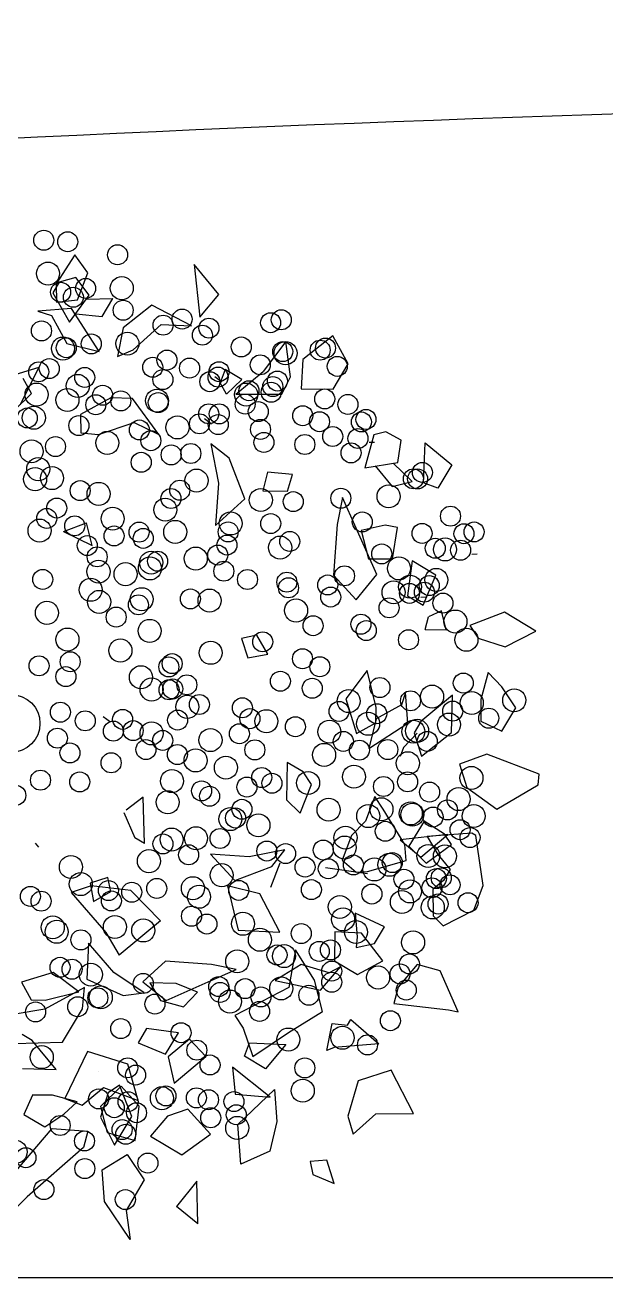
# Model space of a CAD drawing. Header units: millimetres. Extents: x 441061 to 442903, y 4515148 to 4515613.
# Drawn here: x 442269.493 to 442270.99, y 4515523.829 to 4515527.058 of the extents above; entities that cross this region are included whole.
import ezdxf

# ---------------------------------------------------------------- set-up
doc = ezdxf.new("R2010")
doc.units = ezdxf.units.MM
doc.linetypes.add('CONTINUA', pattern=[0])
for name, color, linetype in [('01_ALBIZIA', 7, 'Continuous'), ('01_alzado', 5, 'CONTINUA'), ('01_pinos', 7, 'Continuous'), ('01_piscinas', 254, 'Continuous'), ('ARBOL', 116, 'Continuous')]:
    doc.layers.add(name, color=color, linetype=linetype)

# ---------------------------------------------------------------- blocks, each defined once
blk = doc.blocks.new('A$C7A453A91')
at = {"layer": 'ARBOL', "color": 56}
for p, q in [((1.5836, 3.0517, 676.79), (1.5494, 2.9418, 676.79)), ((1.6694, 3.0084, 676.79), (1.5836, 3.0517, 676.79)), ((1.2303, 2.9599, 676.79), (1.1176, 2.9916, 676.79)), ((1.1176, 2.9916, 676.79), (1.2223, 2.8713, 676.79)), ((1.6751, 2.9207, 676.79), (1.6694, 3.0084, 676.79)), ((1.2223, 2.8713, 676.79), (1.2303, 2.9599, 676.79)), ((1.4765, 2.9574, 676.79), (1.472, 2.8446, 676.79)), ((1.5483, 2.8777, 676.79), (1.4765, 2.9574, 676.79)), ((1.5494, 2.9418, 676.79), (1.5958, 2.8665, 676.79)), ((2.0583, 2.8429, 676.79), (1.994, 2.9446, 676.79)), ((1.994, 2.9446, 676.79), (2.0982, 2.9352, 676.79)), ((1.5958, 2.8665, 676.79), (1.6751, 2.9207, 676.79)), ((1.8789, 2.9047, 676.79), (1.8541, 2.8765, 676.79)), ((1.9304, 2.9096, 676.79), (1.8789, 2.9047, 676.79)), ((1.9606, 2.8498, 676.79), (1.9304, 2.9096, 676.79)), ((2.0982, 2.9352, 676.79), (2.1036, 2.8541, 676.79)), ((1.5569, 2.8202, 676.79), (1.5483, 2.8777, 676.79)), ((1.8541, 2.8765, 676.79), (1.8878, 2.7802, 676.79)), ((1.2161, 2.8354, 676.79), (1.0833, 2.8185, 676.79)), ((1.1383, 2.787, 676.79), (1.2161, 2.8354, 676.79)), ((1.4427, 2.7422, 676.79), (1.472, 2.8446, 676.79)), ((1.8878, 2.7802, 676.79), (1.9606, 2.8498, 676.79)), ((1.9499, 2.8396, 676.79), (2.0286, 2.827, 676.79)), ((1.9873, 2.7799, 676.79), (2.0286, 2.827, 676.79)), ((2.1036, 2.8541, 676.79), (2.0583, 2.8429, 676.79)), ((0.869, 2.7895, 676.79), (0.8058, 2.8116, 676.79)), ((0.8058, 2.8116, 676.79), (0.8096, 2.7083, 676.79)), ((0.8894, 2.705, 676.79), (0.869, 2.7895, 676.79)), ((1.0833, 2.8185, 676.79), (1.0505, 2.7138, 676.79)), ((1.4427, 2.7422, 676.79), (1.5569, 2.8202, 676.79)), ((1.9105, 2.802, 676.79), (1.9873, 2.7799, 676.79)), ((0.847, 2.7575, 676.79), (0.8141, 2.7176, 676.79)), ((0.9107, 2.7365, 676.79), (0.847, 2.7575, 676.79)), ((0.9103, 2.7218, 676.79), (0.9748, 2.7685, 676.79)), ((0.979, 2.706, 676.79), (0.9748, 2.7685, 676.79)), ((1.1122, 2.6764, 676.79), (1.1383, 2.787, 676.79)), ((1.1122, 2.6764, 676.79), (1.1383, 2.787, 676.79)), ((1.4328, 2.7882, 676.79), (1.3738, 2.7843, 676.79)), ((1.3738, 2.7843, 676.79), (1.3839, 2.7431, 676.79)), ((1.4195, 2.7259, 676.79), (1.4328, 2.7882, 676.79)), ((0.8141, 2.7176, 676.79), (0.8165, 2.6801, 676.79)), ((0.9084, 2.6359, 676.79), (0.9107, 2.7365, 676.79)), ((1.0505, 2.7138, 676.79), (1.0858, 2.6329, 676.79)), ((1.4195, 2.7259, 676.79), (1.3839, 2.7431, 676.79)), ((0.8096, 2.7083, 676.79), (0.8414, 2.6637, 676.79)), ((0.8165, 2.6801, 676.79), (0.9084, 2.6359, 676.79)), ((0.8414, 2.6637, 676.79), (0.8894, 2.705, 676.79)), ((0.9091, 2.6673, 676.79), (0.979, 2.706, 676.79)), ((1.0858, 2.6329, 676.79), (1.1122, 2.6764, 676.79)), ((2.0704, 2.6872, 676.79), (2.0358, 2.6724, 676.79)), ((2.1116, 2.602, 676.79), (2.0704, 2.6872, 676.79)), ((0.8898, 2.6733, 676.79), (0.811, 2.6094, 676.79)), ((1.0319, 2.6141, 676.79), (0.8898, 2.6733, 676.79)), ((1.7202, 2.6392, 676.79), (1.6541, 2.6021, 676.79)), ((1.7358, 2.5899, 676.79), (1.7202, 2.6392, 676.79)), ((1.9696, 2.6155, 676.79), (1.8831, 2.6685, 676.79)), ((1.8831, 2.6685, 676.79), (1.9158, 2.5924, 676.79)), ((2.0358, 2.6724, 676.79), (1.9859, 2.6188, 676.79)), ((2.4801, 2.6605, 676.79), (2.4171, 2.5683, 676.79)), ((2.5902, 2.6678, 676.79), (2.4801, 2.6605, 676.79)), ((2.5409, 2.5765, 676.79), (2.5902, 2.6678, 676.79)), ((0.811, 2.6094, 676.79), (0.8517, 2.6218, 676.79)), ((0.8517, 2.6218, 676.79), (0.9375, 2.5786, 676.79)), ((0.9375, 2.5786, 676.79), (1.0319, 2.6141, 676.79)), ((1.6541, 2.6021, 676.79), (1.6744, 2.5487, 676.79)), ((2.0992, 2.536, 676.79), (1.9696, 2.6155, 676.79)), ((1.9859, 2.6188, 676.79), (2.0521, 2.5604, 676.79)), ((2.0521, 2.5604, 676.79), (2.1116, 2.602, 676.79)), ((2.2468, 2.6354, 676.79), (2.1642, 2.6299, 676.79)), ((2.1642, 2.6299, 676.79), (2.2119, 2.5352, 676.79)), ((2.267, 2.5389, 676.79), (2.2468, 2.6354, 676.79)), ((1.5352, 2.5722, 676.79), (1.4659, 2.5758, 676.79)), ((1.4659, 2.5758, 676.79), (1.552, 2.4918, 676.79)), ((1.6437, 2.4979, 676.79), (1.5352, 2.5722, 676.79)), ((1.6744, 2.5487, 676.79), (1.7358, 2.5899, 676.79)), ((1.9158, 2.5924, 676.79), (1.9936, 2.4605, 676.79)), ((2.4171, 2.5683, 676.79), (2.4596, 2.5515, 676.79)), ((2.4596, 2.5515, 676.79), (2.5409, 2.5765, 676.79)), ((1.1942, 2.5545, 676.79), (1.1395, 2.5191, 676.79)), ((1.3207, 2.5103, 676.79), (1.1942, 2.5545, 676.79)), ((2.0918, 2.4376, 676.79), (2.0992, 2.536, 676.79)), ((2.2119, 2.5352, 676.79), (2.267, 2.5389, 676.79)), ((2.3218, 2.5561, 676.79), (2.2999, 2.5198, 676.79)), ((2.3663, 2.5171, 676.79), (2.3218, 2.5561, 676.79)), ((1.1395, 2.5191, 676.79), (1.0934, 2.4261, 676.79)), ((1.1716, 2.4076, 676.79), (1.2393, 2.4983, 676.79)), ((1.2393, 2.4983, 676.79), (1.3207, 2.5103, 676.79)), ((1.552, 2.4918, 676.79), (1.6168, 2.382, 676.79)), ((1.6168, 2.382, 676.79), (1.6437, 2.4979, 676.79)), ((2.3129, 2.4825, 676.79), (2.2999, 2.5198, 676.79)), ((2.3129, 2.4825, 676.79), (2.3663, 2.5171, 676.79)), ((0.9092, 2.4715, 676.79), (0.8315, 2.3733, 676.79)), ((0.9275, 2.3486, 676.79), (0.9092, 2.4715, 676.79)), ((1.9936, 2.4605, 676.79), (2.0918, 2.4376, 676.79)), ((2.6006, 2.4712, 676.79), (2.5423, 2.4837, 676.79)), ((2.5423, 2.4837, 676.79), (2.5705, 2.4041, 676.79)), ((2.6715, 2.4433, 676.79), (2.6006, 2.4712, 676.79)), ((0.9355, 2.3938, 676.79), (0.8896, 2.4176, 676.79)), ((1.0934, 2.4261, 676.79), (1.1252, 2.3816, 676.79)), ((2.6769, 2.3622, 676.79), (2.6715, 2.4433, 676.79)), ((0.9213, 2.3212, 676.79), (0.9355, 2.3938, 676.79)), ((1.1252, 2.3816, 676.79), (1.1716, 2.4076, 676.79)), ((2.5705, 2.4041, 676.79), (2.6086, 2.3495, 676.79)), ((2.4932, 2.3665, 676.79), (2.4596, 2.2468, 676.79)), ((2.5546, 2.2727, 676.79), (2.4932, 2.3665, 676.79)), ((2.6079, 2.3506, 676.79), (2.6769, 2.3622, 676.79)), ((2.8425, 2.3192, 676.79), (2.6792, 2.2791, 676.79)), ((2.8581, 2.2909, 676.79), (2.8425, 2.3192, 676.79)), ((2.24, 2.2818, 676.79), (2.2355, 2.1756, 676.79)), ((2.3255, 2.206, 676.79), (2.24, 2.2818, 676.79)), ((2.4302, 2.2209, 676.79), (2.3722, 2.2924, 676.79)), ((2.3722, 2.2924, 676.79), (2.3835, 2.2555, 676.79)), ((2.5204, 2.1628, 676.79), (2.5546, 2.2727, 676.79)), ((2.6792, 2.2791, 676.79), (2.6287, 2.2073, 676.79)), ((2.7977, 2.1597, 676.79), (2.8581, 2.2909, 676.79)), ((2.3835, 2.2555, 676.79), (2.3441, 2.1775, 676.79)), ((2.4596, 2.2468, 676.79), (2.4621, 2.2079, 676.79)), ((2.3511, 2.1669, 676.79), (2.3255, 2.206, 676.79)), ((2.3765, 2.0917, 676.79), (2.4302, 2.2209, 676.79)), ((2.4621, 2.2079, 676.79), (2.5204, 2.1628, 676.79)), ((2.6287, 2.2073, 676.79), (2.6869, 2.1622, 676.79)), ((1.2506, 2.1074, 676.79), (1.2924, 2.1683, 676.79)), ((1.3459, 2.1215, 676.79), (1.2924, 2.1683, 676.79)), ((1.9062, 2.1811, 676.79), (1.8739, 2.1464, 676.79)), ((1.9656, 2.1524, 676.79), (1.9062, 2.1811, 676.79)), ((1.9225, 2.1088, 676.79), (1.9656, 2.1524, 676.79)), ((2.2355, 2.1756, 676.79), (2.3205, 2.1079, 676.79)), ((2.3205, 2.1079, 676.79), (2.3511, 2.1669, 676.79)), ((2.3441, 2.1775, 676.79), (2.3765, 2.0917, 676.79)), ((2.6869, 2.1622, 676.79), (2.7977, 2.1597, 676.79)), ((1.2506, 2.1074, 676.79), (1.3459, 2.1215, 676.79)), ((1.8739, 2.1464, 676.79), (1.9225, 2.1088, 676.79)), ((2.7765, 2.0577, 676.79), (2.6716, 1.9726, 676.79)), ((2.7903, 2.0587, 676.79), (2.7765, 2.0577, 676.79)), ((2.8943, 1.9481, 676.79), (2.7903, 2.0587, 676.79)), ((2.7197, 2.0137, 676.79), (2.6103, 1.9186, 676.79)), ((2.7108, 2.0089, 676.79), (2.6377, 2.0062, 676.79)), ((2.6377, 2.0062, 676.79), (2.6431, 1.9181, 676.79)), ((2.6908, 1.9113, 676.79), (2.7197, 2.0137, 676.79)), ((2.7458, 1.9949, 676.79), (2.7108, 2.0089, 676.79)), ((2.5162, 1.9664, 676.79), (2.4736, 1.9831, 676.79)), ((2.4736, 1.9831, 676.79), (2.4925, 1.9061, 676.79)), ((2.6301, 1.9151, 676.79), (2.5162, 1.9664, 676.79)), ((2.6716, 1.9726, 676.79), (2.7285, 1.9469, 676.79)), ((2.7146, 1.9055, 676.79), (2.7458, 1.9949, 676.79)), ((2.7285, 1.9469, 676.79), (2.7849, 1.9311, 676.79)), ((2.7849, 1.9311, 676.79), (2.7874, 1.8921, 676.79)), ((2.9132, 1.871, 676.79), (2.8943, 1.9481, 676.79)), ((2.2542, 1.9212, 676.79), (2.1992, 1.9176, 676.79)), ((2.1992, 1.9176, 676.79), (2.2606, 1.8238, 676.79)), ((2.2968, 1.9044, 676.79), (2.2542, 1.9212, 676.79)), ((2.3171, 1.8143, 676.79), (2.2968, 1.9044, 676.79)), ((2.4925, 1.9061, 676.79), (2.4826, 1.8467, 676.79)), ((2.6103, 1.9186, 676.79), (2.6908, 1.9113, 676.79)), ((2.6602, 1.878, 676.79), (2.6301, 1.9151, 676.79)), ((2.6431, 1.9181, 676.79), (2.7146, 1.9055, 676.79)), ((2.7874, 1.8921, 676.79), (2.7762, 1.8522, 676.79)), ((2.4826, 1.8467, 676.79), (2.5015, 1.7697, 676.79)), ((2.5834, 1.7849, 676.79), (2.6602, 1.878, 676.79)), ((2.7762, 1.8522, 676.79), (2.822, 1.7867, 676.79)), ((2.8639, 1.7797, 676.79), (2.9132, 1.871, 676.79)), ((2.3171, 1.8143, 676.79), (2.2606, 1.8238, 676.79)), ((2.5572, 1.7636, 676.79), (2.5834, 1.7849, 676.79)), ((2.822, 1.7867, 676.79), (2.8639, 1.7797, 676.79)), ((2.5015, 1.7697, 676.79), (2.5572, 1.7636, 676.79)), ((2.3416, 1.6971, 676.79), (2.2653, 1.6188, 676.79)), ((2.3384, 1.6341, 676.79), (2.3416, 1.6971, 676.79)), ((2.7203, 1.6767, 676.79), (2.6247, 1.6606, 676.79)), ((2.6247, 1.6606, 676.79), (2.6698, 1.6049, 676.79)), ((2.7242, 1.6183, 676.79), (2.7203, 1.6767, 676.79)), ((2.9328, 1.6628, 676.79), (2.8653, 1.6388, 676.79)), ((3.048, 1.5921, 676.79), (2.9328, 1.6628, 676.79)), ((2.2708, 1.5355, 676.79), (2.3384, 1.6341, 676.79)), ((2.6743, 1.6212, 676.79), (2.6059, 1.579, 676.79)), ((2.7742, 1.5901, 676.79), (2.6743, 1.6212, 676.79)), ((2.8653, 1.6388, 676.79), (2.8573, 1.5502, 676.79)), ((1.9013, 1.5851, 676.79), (1.8813, 1.5243, 676.79)), ((1.984, 1.4732, 676.79), (1.9013, 1.5851, 676.79)), ((2.2653, 1.6188, 676.79), (2.1655, 1.56, 676.79)), ((2.6698, 1.6049, 676.79), (2.6855, 1.5766, 676.79)), ((2.6855, 1.5766, 676.79), (2.7242, 1.6183, 676.79)), ((2.7349, 1.5121, 676.79), (2.7742, 1.5901, 676.79)), ((3.0211, 1.5806, 676.79), (3.048, 1.5921, 676.79)), ((2.1655, 1.56, 676.79), (2.2708, 1.5355, 676.79)), ((2.3558, 1.5454, 676.79), (2.2614, 1.5098, 676.79)), ((2.4704, 1.4844, 676.79), (2.3558, 1.5454, 676.79)), ((2.6059, 1.579, 676.79), (2.6552, 1.5069, 676.79)), ((2.8573, 1.5502, 676.79), (2.8742, 1.5024, 676.79)), ((2.8742, 1.5024, 676.79), (3.0211, 1.5806, 676.79)), ((1.8793, 1.5145, 676.79), (1.9502, 1.4709, 676.79)), ((2.2614, 1.5098, 676.79), (2.3641, 1.4187, 676.79)), ((2.6552, 1.5069, 676.79), (2.7349, 1.5121, 676.79)), ((1.984, 1.4732, 676.79), (1.9502, 1.4709, 676.79)), ((2.3641, 1.4187, 676.79), (2.4704, 1.4844, 676.79)), ((2.68, 1.5023, 676.79), (2.6619, 1.4682, 676.79)), ((2.6705, 1.4107, 676.79), (2.68, 1.5023, 676.79)), ((2.6382, 1.4255, 676.79), (2.5387, 1.4679, 676.79)), ((2.5387, 1.4679, 676.79), (2.587, 1.3634, 676.79)), ((2.5789, 1.4409, 676.79), (2.5411, 1.3573, 676.79)), ((2.6619, 1.4682, 676.79), (2.5789, 1.4409, 676.79)), ((2.5411, 1.3573, 676.79), (2.6705, 1.4107, 676.79)), ((2.7115, 1.3618, 676.79), (2.6382, 1.4255, 676.79)), ((2.587, 1.3634, 676.79), (2.501, 1.2012, 676.79)), ((2.6636, 1.251, 676.79), (2.7115, 1.3618, 676.79)), ((2.7564, 1.348, 676.79), (2.7964, 1.3702, 676.79)), ((2.7952, 1.3897, 676.79), (2.9065, 1.3775, 676.79)), ((2.7964, 1.3702, 676.79), (2.7952, 1.3897, 676.79)), ((2.9065, 1.3775, 676.79), (2.8016, 1.2923, 676.79)), ((1.9513, 1.3261, 676.79), (1.9171, 1.2821, 676.79)), ((2.0307, 1.3336, 676.79), (1.9238, 1.2776, 676.79)), ((1.9828, 1.2968, 676.79), (1.9513, 1.3261, 676.79)), ((2.1555, 1.3091, 676.79), (2.0307, 1.3336, 676.79)), ((2.7891, 1.2719, 676.79), (2.7564, 1.348, 676.79)), ((2.9821, 1.3334, 676.79), (2.9184, 1.2509, 676.79)), ((3.1111, 1.2636, 676.79), (2.9821, 1.3334, 676.79)), ((1.9171, 1.2821, 676.79), (1.9567, 1.2428, 676.79)), ((1.9567, 1.2428, 676.79), (1.9828, 1.2968, 676.79)), ((2.1555, 1.3091, 676.79), (2.1117, 1.153, 676.79)), ((2.3567, 1.2881, 676.79), (2.2368, 1.2174, 676.79)), ((2.4259, 1.3178, 676.79), (2.3567, 1.2881, 676.79)), ((2.3777, 1.2392, 676.79), (2.4259, 1.3178, 676.79)), ((2.8016, 1.2923, 676.79), (2.7891, 1.2719, 676.79)), ((1.9238, 1.2776, 676.79), (1.8857, 1.2262, 676.79)), ((2.6162, 1.1305, 676.79), (2.6636, 1.251, 676.79)), ((2.9184, 1.2509, 676.79), (2.953, 1.1455, 676.79)), ((3.0186, 1.1988, 676.79), (3.1111, 1.2636, 676.79)), ((1.8857, 1.2262, 676.79), (2.0403, 1.1874, 676.79)), ((2.2368, 1.2174, 676.79), (2.216, 1.1281, 676.79)), ((2.3054, 1.1214, 676.79), (2.3777, 1.2392, 676.79)), ((2.5845, 1.1586, 676.79), (2.677, 1.217, 676.79)), ((2.677, 1.217, 676.79), (2.6684, 1.1223, 676.79)), ((2.0403, 1.1874, 676.79), (2.1117, 1.153, 676.79)), ((2.3011, 1.1809, 676.79), (2.2348, 1.1374, 676.79)), ((2.3692, 1.1952, 676.79), (2.3011, 1.1809, 676.79)), ((2.3593, 1.1358, 676.79), (2.3692, 1.1952, 676.79)), ((2.501, 1.2012, 676.79), (2.5435, 1.1844, 676.79)), ((2.5435, 1.1844, 676.79), (2.6162, 1.1305, 676.79)), ((2.9969, 1.1093, 676.79), (3.0186, 1.1988, 676.79)), ((2.2348, 1.1374, 676.79), (2.2918, 1.1118, 676.79)), ((2.2918, 1.1118, 676.79), (2.3593, 1.1358, 676.79)), ((2.5946, 1.1174, 676.79), (2.5845, 1.1586, 676.79)), ((2.953, 1.1455, 676.79), (2.9969, 1.1093, 676.79)), ((2.0159, 1.1306, 676.79), (2.0731, 1.0388, 676.79)), ((2.1282, 1.1016, 676.79), (2.0159, 1.1306, 676.79)), ((2.2375, 1.103, 676.79), (2.1282, 1.1016, 676.79)), ((2.1906, 1.0607, 676.79), (2.2375, 1.103, 676.79)), ((2.216, 1.1281, 676.79), (2.3054, 1.1214, 676.79)), ((2.6684, 1.1223, 676.79), (2.5946, 1.1174, 676.79)), ((2.0731, 1.0388, 676.79), (2.1906, 1.0607, 676.79)), ((2.3909, 1.0623, 676.79), (2.3048, 1.0189, 676.79)), ((2.3958, 0.9872, 676.79), (2.3909, 1.0623, 676.79)), ((2.4295, 1.0651, 676.79), (2.4071, 0.9853, 676.79)), ((2.4996, 1.0501, 676.79), (2.4295, 1.0651, 676.79)), ((2.584, 1.0696, 676.79), (2.6358, 1.0075, 676.79)), ((2.7286, 1.0596, 676.79), (2.584, 1.0696, 676.79)), ((2.6358, 1.0075, 676.79), (2.7286, 1.0596, 676.79)), ((2.6943, 0.9368, 676.79), (2.726, 1.0856, 676.79)), ((2.726, 1.0856, 676.79), (2.7861, 1.0113, 676.79)), ((2.3048, 1.0189, 676.79), (2.308, 0.9689, 676.79)), ((2.4884, 1.0103, 676.79), (2.4996, 1.0501, 676.79)), ((1.9778, 0.9975, 676.79), (1.9163, 0.9202, 676.79)), ((2.0744, 0.9934, 676.79), (1.9778, 0.9975, 676.79)), ((2.0055, 0.9156, 676.79), (2.0744, 0.9934, 676.79)), ((2.0812, 1.0145, 676.79), (2.0201, 0.893, 676.79)), ((2.1126, 0.9578, 676.79), (2.0812, 1.0145, 676.79)), ((2.308, 0.9689, 676.79), (2.3958, 0.9872, 676.79)), ((2.4071, 0.9853, 676.79), (2.466, 0.9305, 676.79)), ((2.466, 0.9305, 676.79), (2.4884, 1.0103, 676.79)), ((2.7861, 1.0113, 676.79), (2.8194, 0.9254, 676.79)), ((2.9764, 1.0003, 676.79), (2.937, 0.9683, 676.79)), ((3.0346, 0.9552, 676.79), (2.9764, 1.0003, 676.79)), ((2.1203, 0.8409, 676.79), (2.1126, 0.9578, 676.79)), ((2.937, 0.9683, 676.79), (2.9665, 0.9409, 676.79)), ((2.9665, 0.9409, 676.79), (3.0346, 0.9552, 676.79)), ((1.9163, 0.9202, 676.79), (1.9699, 0.8924, 676.79)), ((1.9699, 0.8924, 676.79), (2.0055, 0.9156, 676.79)), ((2.7695, 0.8439, 676.79), (2.6943, 0.9368, 676.79)), ((2.8194, 0.9254, 676.79), (2.7695, 0.8439, 676.79)), ((2.0201, 0.893, 676.79), (1.9552, 0.83, 676.79)), ((2.3197, 0.8983, 676.79), (2.1977, 0.8609, 676.79)), ((2.4074, 0.8258, 676.79), (2.3197, 0.8983, 676.79)), ((2.5449, 0.8891, 676.79), (2.5068, 0.8377, 676.79)), ((2.6431, 0.8662, 676.79), (2.5449, 0.8891, 676.79)), ((2.0016, 0.7548, 676.79), (2.1203, 0.8409, 676.79)), ((2.1977, 0.8609, 676.79), (2.2217, 0.706, 676.79)), ((2.3348, 0.8324, 676.79), (2.3196, 0.7937, 676.79)), ((2.3408, 0.8326, 676.79), (2.3246, 0.7468, 676.79)), ((2.4187, 0.7751, 676.79), (2.3348, 0.8324, 676.79)), ((2.419, 0.8141, 676.79), (2.3408, 0.8326, 676.79)), ((2.5068, 0.8377, 676.79), (2.4982, 0.7588, 676.79)), ((2.6083, 0.7661, 676.79), (2.6431, 0.8662, 676.79)), ((2.0426, 0.7938, 676.79), (2.0072, 0.7914, 676.79)), ((2.1513, 0.7632, 676.79), (2.0426, 0.7938, 676.79)), ((2.2762, 0.7193, 676.79), (2.2985, 0.7991, 676.79)), ((2.2985, 0.7991, 676.79), (2.4074, 0.8258, 676.79)), ((2.3196, 0.7937, 676.79), (2.3422, 0.7198, 676.79)), ((2.4677, 0.7214, 676.79), (2.419, 0.8141, 676.79)), ((2.0661, 0.7073, 676.79), (2.1513, 0.7632, 676.79)), ((2.4252, 0.675, 676.79), (2.4187, 0.7751, 676.79)), ((2.4982, 0.7588, 676.79), (2.6083, 0.7661, 676.79)), ((2.2579, 0.7186, 676.79), (2.1855, 0.6929, 676.79)), ((2.2217, 0.706, 676.79), (2.2762, 0.7193, 676.79)), ((2.2466, 0.6655, 676.79), (2.2579, 0.7186, 676.79)), ((2.3246, 0.7468, 676.79), (2.3847, 0.6941, 676.79)), ((2.3422, 0.7198, 676.79), (2.4252, 0.675, 676.79)), ((2.3847, 0.6941, 676.79), (2.4677, 0.7214, 676.79)), ((2.6903, 0.727, 676.79), (2.6829, 0.6287, 676.79)), ((2.766, 0.6224, 676.79), (2.6903, 0.727, 676.79)), ((2.1855, 0.6929, 676.79), (2.136, 0.6583, 676.79)), ((2.1369, 0.6589, 676.79), (2.1474, 0.5962, 676.79)), ((2.2212, 0.6011, 676.79), (2.2466, 0.6655, 676.79)), ((2.2419, 0.6094, 676.79), (2.3351, 0.6645, 676.79)), ((2.3351, 0.6645, 676.79), (2.352, 0.6167, 676.79)), ((2.4365, 0.5929, 676.79), (2.4727, 0.6735, 676.79)), ((2.4727, 0.6735, 676.79), (2.5578, 0.64, 676.79)), ((2.2253, 0.442, 676.79), (2.2419, 0.6094, 676.79)), ((2.352, 0.6167, 676.79), (2.2973, 0.3978, 676.79)), ((2.5578, 0.64, 676.79), (2.5649, 0.5328, 676.79)), ((2.766, 0.6224, 676.79), (2.6829, 0.6287, 676.79)), ((2.1474, 0.5962, 676.79), (2.2212, 0.6011, 676.79)), ((2.4967, 0.5186, 676.79), (2.4365, 0.5929, 676.79)), ((2.5649, 0.5328, 676.79), (2.6244, 0.4682, 676.79)), ((2.6244, 0.4682, 676.79), (2.4967, 0.5186, 676.79)), ((2.2973, 0.3978, 676.79), (2.2768, 0.2888, 676.79))]:
    blk.add_line(p, q, dxfattribs=at)
blk = doc.blocks.new('A$C496E5142')
at = {"layer": '01_pinos', "color": 98}
for p, q in [((2.293, 3.4204), (2.3079, 3.4317)), ((2.8268, 3.2987), (2.8417, 3.31)), ((1.699, 3.3), (1.7311, 3.2986)), ((1.7546, 3.1537), (1.7867, 3.1523)), ((2.7634, 3.0659), (2.7783, 3.0772)), ((3.0349, 2.0674), (3.1717, 2.1362)), ((2.0648, 2.0607), (2.0969, 2.0593)), ((2.9119, 1.897), (2.89, 1.9882)), ((2.1411, 1.5401), (2.1232, 1.5454)), ((2.7756, 0.9965), (2.7756, 0.9965))]:
    blk.add_line(p, q, dxfattribs=at)
blk.add_lwpolyline([(3.0314, 2.6546), (3.0202, 2.5843), (3.0202, 2.5843), (3.0283, 2.5499)], dxfattribs=at)
for centre, radius in [((1.7806, 3.6043), 0.0361), ((1.9582, 3.5937), 0.0361), ((1.9698, 3.6109), 0.0361), ((1.7548, 3.5738), 0.0361), ((2.0423, 3.5807), 0.0361), ((1.8501, 3.5126), 0.0361), ((1.8616, 3.5137), 0.0416), ((1.1608, 3.4619), 0.0361), ((2.0718, 3.4579), 0.0361), ((2.1519, 3.4892), 0.0361), ((2.2279, 3.4647), 0.0361), ((2.2362, 3.482), 0.0361), ((1.4844, 3.403), 0.0361), ((1.5828, 3.4312), 0.0361), ((1.7172, 3.4414), 0.0361), ((1.8104, 3.4275), 0.0361), ((1.8944, 3.4144), 0.0361), ((2.2516, 3.4087), 0.0361), ((2.4988, 3.4023), 0.0361), ((2.5117, 3.4109), 0.0361), ((2.5126, 3.4398), 0.0361), ((0.9861, 3.3985), 0.0361), ((1.2418, 3.3714), 0.0416), ((1.5776, 3.397), 0.0361), ((1.8921, 3.3884), 0.0361), ((1.8989, 3.3681), 0.0361), ((2.0408, 3.3631), 0.0361), ((2.1028, 3.3798), 0.0361), ((2.1724, 3.3627), 0.0361), ((2.6856, 3.3675), 0.0361), ((2.7881, 3.3688), 0.0361), ((0.9118, 3.354), 0.0361), ((1.4403, 3.3461), 0.0361), ((1.702, 3.3225), 0.0361), ((1.8294, 3.3101), 0.0416), ((1.83, 3.3272), 0.0361), ((2.2604, 3.3517), 0.0361), ((2.7616, 3.343), 0.0361), ((0.9928, 3.2634), 0.0416), ((1.135, 3.2966), 0.0361), ((1.2912, 3.3086), 0.0361), ((1.6069, 3.2727), 0.0361), ((1.695, 3.2739), 0.0361), ((1.7101, 3.3043), 0.0361), ((1.846, 3.2798), 0.0361), ((1.9003, 3.2842), 0.0361), ((2.106, 3.282), 0.0361), ((2.4612, 3.2995), 0.0416), ((2.7854, 3.287), 0.0361), ((1.0684, 3.234), 0.0361), ((1.1165, 3.2451), 0.0361), ((1.3721, 3.218), 0.0416), ((1.5234, 3.2501), 0.0361), ((1.9435, 3.2359), 0.0361), ((2.6365, 3.258), 0.0361), ((2.7062, 3.2409), 0.0361), ((2.7376, 3.2574), 0.0416), ((1.4959, 3.1997), 0.0361), ((1.5512, 3.184), 0.0361), ((1.7576, 3.1761), 0.0361), ((1.7892, 3.1977), 0.0361), ((1.9801, 3.2044), 0.0361), ((2.3232, 3.1959), 0.0361), ((1.2654, 3.1433), 0.0361), ((1.8079, 3.1637), 0.0361), ((2.4355, 3.1696), 0.0361), ((2.7742, 3.1489), 0.0416), ((1.5769, 3.1092), 0.0416), ((1.5847, 3.106), 0.0361), ((1.7506, 3.1275), 0.0361), ((2.1888, 3.0885), 0.0361), ((2.5587, 3.1145), 0.0361), ((2.6397, 3.1066), 0.0416), ((2.7638, 3.0881), 0.0361), ((2.765, 3.1177), 0.0361), ((2.8414, 3.0936), 0.0361), ((1.0907, 3.0798), 0.0361), ((1.1908, 3.0715), 0.0416), ((1.1988, 3.0807), 0.0361), ((1.6926, 3.0718), 0.0416), ((2.7098, 3.0749), 0.0416), ((2.7221, 3.0542), 0.0361), ((2.9162, 3.0645), 0.0416), ((1.3113, 2.9907), 0.0416), ((1.3145, 3.0302), 0.0361), ((1.4044, 3.014), 0.0361), ((1.4701, 3.0344), 0.0361), ((1.7858, 3.0216), 0.0361), ((2.089, 3.0268), 0.0416), ((2.6728, 3.0246), 0.0416), ((2.9862, 3.0328), 0.0416), ((1.1663, 2.9525), 0.0361), ((1.1913, 2.9839), 0.0361), ((1.4035, 2.9718), 0.0361), ((1.5847, 2.986), 0.0361), ((1.6406, 2.9777), 0.0361), ((1.7302, 2.9772), 0.0361), ((1.8581, 2.9528), 0.0416), ((2.1667, 2.9771), 0.0361), ((2.2599, 2.9631), 0.0361), ((2.493, 2.9729), 0.0361), ((2.6911, 2.9692), 0.0361), ((3.2525, 2.9511), 0.0416), ((1.3094, 2.9278), 0.0416), ((2.244, 2.925), 0.0416), ((2.4618, 2.9113), 0.0361), ((2.8143, 2.9142), 0.0361), ((1.2067, 2.8806), 0.0416), ((1.396, 2.875), 0.0361), ((1.516, 2.8818), 0.0416), ((1.6564, 2.8937), 0.0361), ((1.8282, 2.8899), 0.0361), ((2.0474, 2.8953), 0.0416), ((2.0573, 2.8651), 0.0361), ((2.4954, 2.8817), 0.0361), ((2.6411, 2.863), 0.0361), ((3.0658, 2.8979), 0.0361), ((3.1316, 2.8559), 0.0416), ((1.819, 2.8473), 0.0361), ((2.0807, 2.8237), 0.0361), ((2.3348, 2.836), 0.0361), ((2.3511, 2.8227), 0.0361), ((2.67, 2.8551), 0.0361), ((3.2134, 2.8456), 0.0361), ((1.2271, 2.792), 0.0361), ((1.246, 2.8062), 0.0416), ((1.8251, 2.8024), 0.0416), ((2.0737, 2.7751), 0.0361), ((2.4201, 2.7708), 0.0416), ((3.0008, 2.7936), 0.0416), ((3.0917, 2.7927), 0.0361), ((1.3696, 2.7649), 0.0361), ((1.9, 2.7567), 0.0416), ((2.0157, 2.7193), 0.0416), ((2.1249, 2.7396), 0.0361), ((2.2123, 2.7633), 0.0361), ((2.5019, 2.7605), 0.0361), ((2.9452, 2.7369), 0.0361), ((3.1084, 2.7452), 0.0416), ((1.3081, 2.7015), 0.0416), ((1.5331, 2.6844), 0.0361), ((1.5945, 2.7127), 0.0416), ((1.7932, 2.682), 0.0361), ((2.8271, 2.7136), 0.0361), ((1.3646, 2.6625), 0.0416), ((1.4238, 2.6641), 0.0416), ((1.6871, 2.6678), 0.0416), ((1.8184, 2.672), 0.0361), ((1.9078, 2.6335), 0.0361), ((2.5381, 2.6407), 0.0361), ((2.6061, 2.6524), 0.0361), ((3.0168, 2.651), 0.0416), ((3.0265, 2.6612), 0.0416), ((3.0783, 2.6507), 0.0361), ((3.2843, 2.6325), 0.0416), ((1.3756, 2.6262), 0.0416), ((1.7266, 2.6193), 0.0361), ((1.8916, 2.616), 0.0416), ((1.8997, 2.5963), 0.0416), ((2.0825, 2.5886), 0.0361), ((2.1428, 2.6229), 0.0416), ((2.3852, 2.6092), 0.0361), ((2.7621, 2.6093), 0.0416), ((2.8662, 2.5819), 0.0416), ((2.8714, 2.6296), 0.0361), ((1.4992, 2.5849), 0.0361), ((1.5891, 2.5687), 0.0361), ((2.6276, 2.5728), 0.0361), ((2.7545, 2.559), 0.0361), ((2.9777, 2.5455), 0.0361), ((3.0653, 2.546), 0.0416), ((3.2895, 2.5434), 0.0416), ((1.4906, 2.5334), 0.0361), ((1.6668, 2.5358), 0.0361), ((1.7192, 2.5225), 0.0361), ((1.8391, 2.5293), 0.0416), ((2.5185, 2.5284), 0.0361), ((3.189, 2.5047), 0.0361), ((3.3691, 2.5241), 0.0416), ((1.4942, 2.4826), 0.0416), ((1.7536, 2.4814), 0.0416), ((1.9384, 2.488), 0.0416), ((1.9401, 2.4646), 0.0361), ((2.2532, 2.4701), 0.0416), ((2.7674, 2.4789), 0.0416), ((2.8289, 2.4786), 0.0361), ((2.8944, 2.4855), 0.0361), ((3.1027, 2.4902), 0.0361), ((3.2789, 2.4885), 0.0361), ((3.3566, 2.4556), 0.0361), ((3.4024, 2.4525), 0.0361), ((1.7675, 2.4114), 0.0416), ((2.027, 2.4102), 0.0416), ((2.6563, 2.424), 0.0361), ((3.0408, 2.427), 0.0361), ((3.1767, 2.4029), 0.0416), ((3.184, 2.4024), 0.0416), ((3.2504, 2.4379), 0.0361), ((1.8175, 2.3928), 0.0416), ((1.8993, 2.3825), 0.0361), ((2.46, 2.3716), 0.0361), ((2.5588, 2.3809), 0.0416), ((2.7994, 2.3993), 0.0416), ((2.9328, 2.3956), 0.0416), ((1.6038, 2.3439), 0.0361), ((2.1579, 2.3423), 0.0361), ((2.161, 2.3589), 0.0361), ((2.2479, 2.3261), 0.0361), ((2.5046, 2.3547), 0.0361), ((3.0813, 2.3551), 0.0416), ((3.3162, 2.3123), 0.0416), ((3.3661, 2.3454), 0.0416), ((1.9803, 2.2919), 0.0416), ((2.2052, 2.2748), 0.0361), ((2.2144, 2.2851), 0.0361), ((2.3255, 2.2932), 0.0361), ((2.5043, 2.2884), 0.0361), ((2.5832, 2.2721), 0.0361), ((2.8093, 2.2828), 0.0416), ((3.0558, 2.3077), 0.0416), ((3.1377, 2.2974), 0.0361), ((3.3993, 2.2738), 0.0361), ((3.4398, 2.271), 0.0361), ((1.6848, 2.2533), 0.0416), ((2.096, 2.2546), 0.0416), ((2.1529, 2.24), 0.0416), ((2.2944, 2.2617), 0.0416), ((2.925, 2.2455), 0.0416), ((3.3864, 2.2616), 0.0361), ((3.3924, 2.2252), 0.0361), ((3.5298, 2.2549), 0.0361), ((1.8005, 2.216), 0.0416), ((2.2929, 2.2025), 0.0361), ((2.4314, 2.2104), 0.0416), ((2.6604, 2.204), 0.0361), ((2.7025, 2.2081), 0.0361), ((3.0326, 2.1971), 0.0416), ((3.2187, 2.2068), 0.0416), ((3.2228, 2.2189), 0.0361), ((3.2916, 2.1933), 0.0361), ((3.4436, 2.1897), 0.0361), ((1.854, 2.1555), 0.0361), ((2.5337, 2.16), 0.0416), ((2.636, 2.1454), 0.0361), ((3.0503, 2.1657), 0.0416), ((3.1836, 2.1619), 0.0416), ((3.3344, 2.1695), 0.0416), ((3.4348, 2.1687), 0.0416), ((1.8718, 2.1025), 0.0361), ((2.128, 2.092), 0.0361), ((2.2428, 2.1096), 0.0416), ((2.2903, 2.1114), 0.0361), ((2.3627, 2.0995), 0.0361), ((2.4288, 2.1194), 0.0416), ((2.9918, 2.1147), 0.0361), ((3.1119, 2.1321), 0.0361), ((3.3321, 2.1214), 0.0416), ((1.7699, 2.0795), 0.0361), ((2.1825, 2.08), 0.0361), ((2.2592, 2.0499), 0.0361), ((2.6669, 2.0691), 0.0361), ((2.7485, 2.0554), 0.0416), ((3.0453, 2.0695), 0.0361), ((3.2264, 2.0837), 0.0361), ((2.0199, 2.0108), 0.0361), ((2.1246, 2.038), 0.0361), ((2.4011, 2.0096), 0.0416), ((2.5092, 2.041), 0.0361), ((2.5438, 2.0416), 0.0361), ((2.6523, 2.0164), 0.0416), ((2.6656, 2.0302), 0.0361), ((2.8873, 2.0271), 0.0361), ((2.9726, 2.0267), 0.0361), ((3.4479, 2.0243), 0.0416), ((1.9284, 1.9856), 0.0361), ((2.8262, 1.9962), 0.0361), ((3.0378, 1.9727), 0.0361), ((3.1578, 1.9795), 0.0416), ((3.1929, 1.9493), 0.0416), ((1.8046, 1.8511), 0.1046), ((1.8046, 1.8511), 0.1046), ((2.1828, 1.9393), 0.0361), ((2.4317, 1.9379), 0.0416), ((2.6615, 1.9375), 0.0361), ((3.2571, 1.9382), 0.0416), ((3.4811, 1.9527), 0.0361), ((1.9726, 1.9024), 0.0361), ((2.0404, 1.8842), 0.0361), ((2.5897, 1.8889), 0.0416), ((3.4741, 1.9041), 0.0361), ((3.5254, 1.8686), 0.0361), ((2.5199, 1.8351), 0.0416), ((2.6017, 1.8248), 0.0361), ((2.7416, 1.832), 0.0416), ((2.8234, 1.8217), 0.0361), ((3.0976, 1.8215), 0.0361), ((3.218, 1.8326), 0.0361), ((3.4161, 1.8484), 0.0416), ((2.1288, 1.818), 0.0361), ((2.5031, 1.8045), 0.0361), ((3.1876, 1.8053), 0.0361), ((2.0086, 1.7429), 0.0361), ((2.4967, 1.7245), 0.0416), ((2.6827, 1.7342), 0.0416), ((2.9044, 1.7312), 0.0416), ((3.2652, 1.7724), 0.0361), ((3.288, 1.7394), 0.0361), ((3.5409, 1.7451), 0.0361), ((2.7184, 1.7214), 0.0416), ((2.9876, 1.7184), 0.0416), ((3.0695, 1.7081), 0.0361), ((3.0926, 1.7192), 0.0416), ((1.9665, 1.6473), 0.0361), ((2.5759, 1.6595), 0.0361), ((2.7361, 1.6482), 0.0361), ((2.7977, 1.6564), 0.0361), ((3.2467, 1.6538), 0.0361), ((2.5094, 1.5969), 0.0361), ((2.9644, 1.6078), 0.0416), ((3.1504, 1.6175), 0.0416), ((3.4336, 1.5964), 0.0416), ((3.5225, 1.6264), 0.0361), ((2.2768, 1.5472), 0.0416), ((2.4367, 1.5541), 0.0361), ((3.1077, 1.5505), 0.0361), ((2.3413, 1.5167), 0.0416), ((2.4666, 1.5292), 0.0361), ((2.6219, 1.5069), 0.0416), ((3.0437, 1.5428), 0.0361), ((3.1333, 1.5048), 0.0361), ((2.5306, 1.4592), 0.0416), ((2.9612, 1.4947), 0.0361), ((2.9771, 1.4802), 0.0361), ((3.0253, 1.4733), 0.0416), ((3.2765, 1.4801), 0.0416), ((3.3836, 1.4295), 0.0361), ((2.2168, 1.3769), 0.0361), ((2.2583, 1.3847), 0.0361), ((2.3467, 1.3309), 0.0416), ((2.3673, 1.3257), 0.0416), ((2.4559, 1.3512), 0.0361), ((2.7304, 1.3494), 0.0361), ((3.424, 1.3576), 0.0416), ((2.8073, 1.3121), 0.0361), ((2.9437, 1.2806), 0.0361), ((2.4897, 1.2459), 0.0361), ((2.5567, 1.2682), 0.0416), ((3.0263, 1.2611), 0.0361), ((3.0959, 1.244), 0.0361), ((2.4501, 1.2268), 0.0361), ((2.6251, 1.2136), 0.0361), ((2.6328, 1.2212), 0.0416), ((2.5835, 1.146), 0.0361), ((2.7562, 1.1692), 0.0361), ((3.242, 1.1843), 0.0361), ((3.2759, 1.1499), 0.0361), ((3.1229, 1.1184), 0.0361), ((3.1625, 1.1375), 0.0361), ((3.3056, 1.1128), 0.0416), ((2.8572, 1.0668), 0.0361), ((2.8956, 1.0616), 0.0361), ((3.021, 1.0466), 0.0416), ((3.0284, 1.0617), 0.0361), ((3.2061, 1.0885), 0.0361), ((2.4688, 1.0443), 0.0361), ((2.9277, 0.9671), 0.0361), ((2.5798, 0.9225), 0.0416), ((2.8344, 0.9149), 0.0361), ((2.899, 0.9209), 0.0361), ((2.9753, 0.9517), 0.0361), ((2.9671, 0.872), 0.0361), ((2.9876, 0.8655), 0.0361), ((3.1123, 0.8252), 0.0361), ((2.7747, 0.757), 0.0361), ((2.8787, 0.761), 0.0361), ((2.9364, 0.6797), 0.0361), ((3.1201, 0.6706), 0.0361), ((2.6965, 0.5873), 0.0416), ((2.7388, 0.5913), 0.0361), ((2.8578, 0.5332), 0.0361)]:
    blk.add_circle(centre, radius, dxfattribs=at)
at = {"layer": '01_pinos', "color": 98, "linetype": 'Continuous', "xscale": 1.199999999953434, "yscale": 1.199999999953434, "zscale": 1.199999999953434}
blk.add_blockref('A$C7A453A91', (0.0667, 0, -812.148), dxfattribs=at)

msp = doc.modelspace()

# ---------------------------------------------------------------- linework, layer by layer
at = {"layer": '01_alzado', "elevation": 0}
msp.add_lwpolyline([(442263.2581, 4515554.5174), (442300.0244, 4515554.5174), (442300.0244, 4515523.8294), (442263.2581, 4515523.8294)], close=True, dxfattribs=at)
at = {"layer": '01_piscinas', "elevation": 0}
msp.add_lwpolyline([(442274.3234, 4515526.8728, 0.018198), (442267.7907, 4515526.6686, 0.005162), (442266.4534, 4515526.5641, 0.012377), (442263.2581, 4515526.2014, 0.012377)], format="xyb", dxfattribs=at)

# ---------------------------------------------------------------- block references
at = {"layer": '01_ALBIZIA', "linetype": 'Continuous', "xscale": 0.713999999999814, "yscale": 0.713999999999814, "zscale": 0.713999999999814, "rotation": 325.40575580574}
msp.add_blockref('A$C496E5142', (442267.6453, 4515524.9021, 0), dxfattribs=at)

doc.saveas('drawing.dxf')
